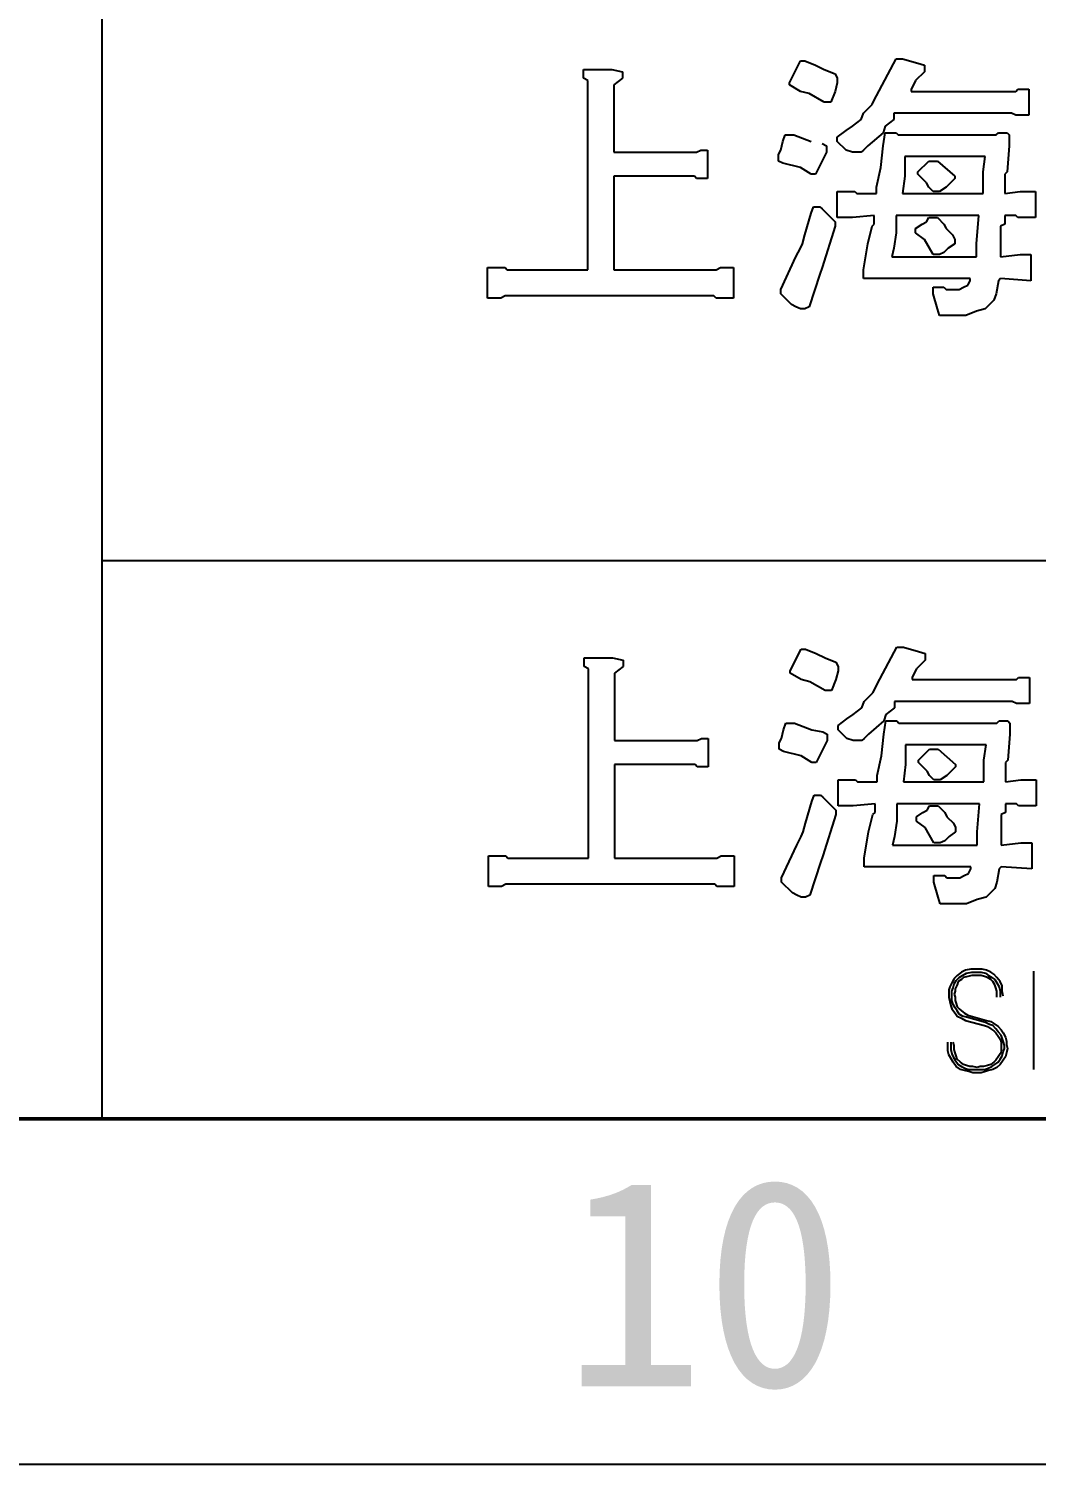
# Model space of a CAD drawing. Header units: millimetres. Extents: x 18255 to 228708, y -2217 to 146640.
# Drawn here: x 216661 to 219242, y -2217 to 1461 of the extents above; entities that cross this region are included whole.
import ezdxf

# ---------------------------------------------------------------- set-up
doc = ezdxf.new("R2010")
doc.units = ezdxf.units.MM
doc.layers.get('0').update_dxf_attribs({"color": 8})
doc.layers.add('1', color=8, linetype='Continuous')
for name, color, linetype, lineweight in [('标题栏', 8, 'Continuous', 25), ('注释及标注', 8, 'Continuous', 25), ('轮廓', 8, 'Continuous', 50)]:
    doc.layers.add(name, color=color, linetype=linetype, lineweight=lineweight)
doc.styles.get("Standard").update_dxf_attribs({"font": '', "height": 4})
doc.styles.get('Standard').set_extended_font_data('FangSong_GB2312')

msp = doc.modelspace()

# ---------------------------------------------------------------- linework, layer by layer
msp.add_line((18255.2, -2216.7), (228708.2, -2216.7))
at = {"layer": '1', "color": 0, "linetype": 'Continuous'}
for p, q in [((218609.9, 1322.8), (218637.8, 1378.6)), ((218637.8, 1378.6), (218648.9, 1378.6)), ((218648.9, 1378.6), (218676.8, 1367.4)), ((218676.8, 1367.4), (218699.1, 1356.3)), ((218832.9, 1289.4), (218883.1, 1384.2)), ((218883.1, 1384.2), (218899.8, 1384.2)), ((218899.8, 1384.2), (218938.8, 1373)), ((218938.8, 1373), (218955.5, 1367.4)), ((218955.5, 1367.4), (218955.5, 1350.7)), ((218082, 1334), (218082, 1356.3)), ((218082, 1356.3), (218154.4, 1356.3)), ((218093.1, 1328.4), (218082, 1334)), ((218093.1, 843.4), (218093.1, 1328.4)), ((218154.4, 1356.3), (218182.3, 1350.7)), ((218182.3, 1334), (218160, 1317.3)), ((218182.3, 1350.7), (218182.3, 1334)), ((218699.1, 1356.3), (218727, 1345.1)), ((218727, 1345.1), (218732.5, 1334)), ((218732.5, 1334), (218732.5, 1322.8)), ((218933.2, 1328.4), (218927.7, 1317.3)), ((218955.5, 1350.7), (218933.2, 1328.4)), ((218160, 1317.3), (218160, 1144.4)), ((218609.9, 1317.3), (218609.9, 1322.8)), ((218637.8, 1300.5), (218609.9, 1317.3)), ((218660.1, 1295), (218637.8, 1300.5)), ((218699.1, 1272.7), (218660.1, 1295)), ((218727, 1300.5), (218715.8, 1272.7)), ((218732.5, 1322.8), (218727, 1300.5)), ((218827.3, 1278.2), (218832.9, 1289.4)), ((218927.7, 1317.3), (218922.1, 1306.1)), ((218922.1, 1306.1), (218922.1, 1300.5)), ((218922.1, 1300.5), (219189.7, 1300.5)), ((219189.7, 1300.5), (219195.3, 1306.1)), ((219195.3, 1306.1), (219223.1, 1306.1)), ((219223.1, 1306.1), (219223.1, 1239.2)), ((218715.8, 1272.7), (218699.1, 1272.7)), ((218799.4, 1244.8), (218821.7, 1267.1)), ((218821.7, 1267.1), (218827.3, 1278.2)), ((218771.6, 1211.3), (218793.9, 1228.1)), ((218793.9, 1228.1), (218799.4, 1244.8)), ((218877.5, 1228.1), (218855.2, 1211.3)), ((218877.5, 1244.8), (218877.5, 1228.1)), ((219178.5, 1244.8), (218877.5, 1244.8)), ((219189.7, 1239.2), (219178.5, 1244.8)), ((219223.1, 1239.2), (219189.7, 1239.2)), ((218593.2, 1172.3), (218598.8, 1189)), ((218598.8, 1189), (218621.1, 1189)), ((218621.1, 1189), (218665.6, 1172.3)), ((218732.5, 1183.5), (218754.8, 1200.2)), ((218732.5, 1172.3), (218732.5, 1183.5)), ((218754.8, 1200.2), (218771.6, 1211.3)), ((218849.6, 1194.6), (218810.6, 1161.2)), ((218855.2, 1211.3), (218849.6, 1194.6)), ((218849.6, 1161.2), (218855.2, 1194.6)), ((218855.2, 1194.6), (218883.1, 1194.6)), ((218883.1, 1194.6), (218888.6, 1189)), ((218888.6, 1189), (219139.5, 1189)), ((219139.5, 1189), (219145.1, 1194.6)), ((219145.1, 1194.6), (219167.4, 1194.6)), ((219167.4, 1194.6), (219173, 1189)), ((219173, 1189), (219173, 1161.2)), ((218160, 1144.4), (218371.9, 1144.4)), ((218371.9, 1144.4), (218383, 1150)), ((218383, 1150), (218399.7, 1150)), ((218399.7, 1150), (218399.7, 1077.5)), ((218582, 1138.9), (218587.6, 1150)), ((218587.6, 1150), (218593.2, 1172.3)), ((218704.7, 1144.4), (218676.8, 1088.7)), ((218693.5, 1166.7), (218704.7, 1161.2)), ((218704.7, 1161.2), (218704.7, 1144.4)), ((218754.8, 1150), (218732.5, 1172.3)), ((218771.6, 1144.4), (218754.8, 1150)), ((218793.9, 1144.4), (218771.6, 1144.4)), ((218799.4, 1150), (218793.9, 1144.4)), ((218810.6, 1161.2), (218799.4, 1150)), ((218844, 1105.4), (218849.6, 1161.2)), ((219173, 1161.2), (219167.4, 1094.3)), ((218582, 1122.1), (218582, 1138.9)), ((218593.2, 1116.6), (218582, 1122.1)), ((218637.8, 1105.4), (218593.2, 1116.6)), ((218665.6, 1088.7), (218637.8, 1105.4)), ((218832.9, 1055.2), (218844, 1105.4)), ((219111.6, 1133.3), (218905.4, 1133.3)), ((218905.4, 1133.3), (218905.4, 1083.1)), ((218938.8, 1094.3), (218966.7, 1122.1)), ((218966.7, 1122.1), (218989, 1122.1)), ((218989, 1122.1), (219033.6, 1083.1)), ((219106.1, 1094.3), (219111.6, 1133.3)), ((218160, 1083.1), (218160, 843.4)), ((218366.3, 1083.1), (218160, 1083.1)), ((218371.9, 1077.5), (218366.3, 1083.1)), ((218399.7, 1077.5), (218371.9, 1077.5)), ((218676.8, 1088.7), (218665.6, 1088.7)), ((218905.4, 1083.1), (218899.8, 1038.5)), ((218938.8, 1088.7), (218938.8, 1094.3)), ((218961.1, 1066.4), (218938.8, 1088.7)), ((219033.6, 1077.5), (219011.3, 1055.2)), ((219033.6, 1083.1), (219033.6, 1077.5)), ((219106.1, 1038.5), (219106.1, 1094.3)), ((219167.4, 1094.3), (219161.8, 1088.7)), ((219161.8, 1088.7), (219161.8, 1038.5)), ((218732.5, 1044.1), (218777.1, 1044.1)), ((218732.5, 977.2), (218732.5, 1044.1)), ((218777.1, 1044.1), (218782.7, 1038.5)), ((218782.7, 1038.5), (218832.9, 1038.5)), ((218832.9, 1038.5), (218832.9, 1055.2)), ((218899.8, 1038.5), (219106.1, 1038.5)), ((218966.7, 1055.2), (218961.1, 1066.4)), ((218977.8, 1044.1), (218966.7, 1055.2)), ((218994.6, 1044.1), (218977.8, 1044.1)), ((219011.3, 1055.2), (218994.6, 1044.1)), ((219161.8, 1038.5), (219200.8, 1044.1)), ((219200.8, 1044.1), (219239.9, 1044.1)), ((219239.9, 1044.1), (219239.9, 977.2)), ((218665.6, 988.3), (218671.2, 1005.1)), ((218671.2, 1005.1), (218687.9, 1005.1)), ((218687.9, 1005.1), (218693.5, 999.5)), ((218693.5, 999.5), (218704.7, 988.3)), ((218648.9, 932.6), (218665.6, 988.3)), ((218704.7, 988.3), (218727, 966)), ((218727, 966), (218727, 954.9)), ((218771.6, 977.2), (218732.5, 977.2)), ((218827.3, 982.8), (218771.6, 977.2)), ((218821.7, 954.9), (218827.3, 960.5)), ((218827.3, 960.5), (218827.3, 982.8)), ((219094.9, 982.8), (218883.1, 982.8)), ((218883.1, 982.8), (218883.1, 938.2)), ((218933.2, 949.3), (218950, 960.5)), ((218950, 960.5), (218961.1, 966)), ((218961.1, 966), (218966.7, 977.2)), ((218966.7, 977.2), (218989, 977.2)), ((218989, 977.2), (219005.7, 960.5)), ((219005.7, 960.5), (219011.3, 949.3)), ((219089.3, 910.3), (219094.9, 982.8)), ((219161.8, 960.5), (219150.7, 954.9)), ((219161.8, 982.8), (219161.8, 960.5)), ((219189.7, 982.8), (219161.8, 982.8)), ((219195.3, 977.2), (219189.7, 982.8)), ((219239.9, 977.2), (219195.3, 977.2)), ((218643.3, 910.3), (218648.9, 932.6)), ((218727, 954.9), (218693.5, 849)), ((218810.6, 910.3), (218821.7, 954.9)), ((218883.1, 938.2), (218877.5, 899.1)), ((218933.2, 938.2), (218933.2, 949.3)), ((218955.5, 921.4), (218933.2, 938.2)), ((218977.8, 882.4), (218955.5, 921.4)), ((219011.3, 949.3), (219028, 932.6)), ((219028, 932.6), (219033.6, 921.4)), ((219033.6, 921.4), (219033.6, 910.3)), ((219150.7, 954.9), (219150.7, 876.8)), ((218626.6, 876.8), (218637.8, 899.1)), ((218637.8, 899.1), (218643.3, 910.3)), ((218799.4, 843.4), (218810.6, 910.3)), ((218877.5, 899.1), (218871.9, 876.8)), ((219005.7, 888), (218994.6, 882.4)), ((219016.9, 899.1), (219005.7, 888)), ((219033.6, 910.3), (219016.9, 899.1)), ((219089.3, 876.8), (219089.3, 910.3)), ((217836.7, 849), (217881.3, 849)), ((217836.7, 770.9), (217836.7, 849)), ((217881.3, 849), (217886.8, 843.4)), ((218422, 843.4), (218433.2, 849)), ((218433.2, 849), (218466.6, 849)), ((218466.6, 849), (218466.6, 770.9)), ((218587.6, 793.2), (218626.6, 876.8)), ((218693.5, 849), (218687.9, 832.2)), ((218871.9, 876.8), (219089.3, 876.8)), ((218994.6, 882.4), (218977.8, 882.4)), ((219150.7, 876.8), (219200.8, 882.4)), ((219200.8, 882.4), (219228.7, 882.4)), ((219228.7, 882.4), (219228.7, 815.5)), ((217886.8, 843.4), (218093.1, 843.4)), ((218160, 843.4), (218422, 843.4)), ((218687.9, 832.2), (218660.1, 748.6)), ((218799.4, 821.1), (218799.4, 843.4)), ((219072.6, 821.1), (218799.4, 821.1)), ((219067, 804.4), (219072.6, 815.5)), ((219072.6, 815.5), (219072.6, 821.1)), ((219145.1, 815.5), (219139.5, 782.1)), ((219150.7, 821.1), (219145.1, 815.5)), ((219228.7, 815.5), (219150.7, 821.1)), ((217881.3, 776.5), (217870.1, 770.9)), ((218416.5, 776.5), (217881.3, 776.5)), ((218422, 770.9), (218416.5, 776.5)), ((218587.6, 782.1), (218587.6, 793.2)), ((218615.5, 754.2), (218587.6, 782.1)), ((218977.8, 798.8), (219005.7, 798.8)), ((218977.8, 782.1), (218977.8, 798.8)), ((218989, 743.1), (218977.8, 782.1)), ((219005.7, 798.8), (219011.3, 793.2)), ((219011.3, 793.2), (219044.7, 793.2)), ((219044.7, 793.2), (219055.9, 798.8)), ((219055.9, 798.8), (219067, 804.4)), ((219139.5, 782.1), (219133.9, 765.3)), ((217870.1, 770.9), (217836.7, 770.9)), ((218466.6, 770.9), (218422, 770.9)), ((218626.6, 748.6), (218615.5, 754.2)), ((218637.8, 743.1), (218626.6, 748.6)), ((218648.9, 743.1), (218637.8, 743.1)), ((218660.1, 748.6), (218648.9, 743.1)), ((218994.6, 726.3), (218989, 743.1)), ((219089.3, 737.5), (219061.5, 726.3)), ((219111.6, 743.1), (219089.3, 737.5)), ((219133.9, 765.3), (219111.6, 743.1)), ((219061.5, 726.3), (218994.6, 726.3)), ((218611.8, -184.3), (218639.6, -128.6)), ((218639.6, -128.6), (218650.8, -128.6)), ((218650.8, -128.6), (218678.7, -139.7)), ((218678.7, -139.7), (218701, -150.9)), ((218834.8, -217.8), (218884.9, -123)), ((218884.9, -123), (218901.7, -123)), ((218901.7, -123), (218940.7, -134.1)), ((218940.7, -134.1), (218957.4, -139.7)), ((218957.4, -139.7), (218957.4, -156.4)), ((218083.8, -173.2), (218083.8, -150.9)), ((218083.8, -150.9), (218156.3, -150.9)), ((218095, -178.7), (218083.8, -173.2)), ((218095, -663.7), (218095, -178.7)), ((218156.3, -150.9), (218184.2, -156.4)), ((218184.2, -173.2), (218161.9, -189.9)), ((218184.2, -156.4), (218184.2, -173.2)), ((218701, -150.9), (218728.8, -162)), ((218728.8, -162), (218734.4, -173.2)), ((218734.4, -173.2), (218734.4, -184.3)), ((218935.1, -178.7), (218929.5, -189.9)), ((218957.4, -156.4), (218935.1, -178.7)), ((218161.9, -189.9), (218161.9, -362.7)), ((218611.8, -189.9), (218611.8, -184.3)), ((218639.6, -206.6), (218611.8, -189.9)), ((218661.9, -212.2), (218639.6, -206.6)), ((218701, -234.5), (218661.9, -212.2)), ((218728.8, -206.6), (218717.7, -234.5)), ((218734.4, -184.3), (218728.8, -206.6)), ((218829.2, -228.9), (218834.8, -217.8)), ((218929.5, -189.9), (218924, -201)), ((218924, -201), (218924, -206.6)), ((218924, -206.6), (219191.5, -206.6)), ((219191.5, -206.6), (219197.1, -201)), ((219197.1, -201), (219225, -201)), ((219225, -201), (219225, -267.9)), ((218717.7, -234.5), (218701, -234.5)), ((218801.3, -262.4), (218823.6, -240.1)), ((218823.6, -240.1), (218829.2, -228.9)), ((218773.4, -295.8), (218795.7, -279.1)), ((218795.7, -279.1), (218801.3, -262.4)), ((218879.4, -279.1), (218857.1, -295.8)), ((218879.4, -262.4), (218879.4, -279.1)), ((219180.4, -262.4), (218879.4, -262.4)), ((219191.5, -267.9), (219180.4, -262.4)), ((219225, -267.9), (219191.5, -267.9)), ((218595, -334.8), (218600.6, -318.1)), ((218600.6, -318.1), (218622.9, -318.1)), ((218622.9, -318.1), (218667.5, -334.8)), ((218734.4, -323.7), (218756.7, -307)), ((218734.4, -334.8), (218734.4, -323.7)), ((218756.7, -307), (218773.4, -295.8)), ((218851.5, -312.5), (218812.5, -346)), ((218857.1, -295.8), (218851.5, -312.5)), ((218851.5, -346), (218857.1, -312.5)), ((218857.1, -312.5), (218884.9, -312.5)), ((218884.9, -312.5), (218890.5, -318.1)), ((218890.5, -318.1), (219141.4, -318.1)), ((219141.4, -318.1), (219147, -312.5)), ((219147, -312.5), (219169.2, -312.5)), ((219169.2, -312.5), (219174.8, -318.1)), ((219174.8, -318.1), (219174.8, -346)), ((218161.9, -362.7), (218373.7, -362.7)), ((218373.7, -362.7), (218384.9, -357.1)), ((218384.9, -357.1), (218401.6, -357.1)), ((218401.6, -357.1), (218401.6, -429.6)), ((218583.9, -368.3), (218589.5, -357.1)), ((218589.5, -357.1), (218595, -334.8)), ((218667.5, -334.8), (218695.4, -340.4)), ((218706.5, -362.7), (218678.7, -418.5)), ((218695.4, -340.4), (218706.5, -346)), ((218706.5, -346), (218706.5, -362.7)), ((218756.7, -357.1), (218734.4, -334.8)), ((218773.4, -362.7), (218756.7, -357.1)), ((218795.7, -362.7), (218773.4, -362.7)), ((218801.3, -357.1), (218795.7, -362.7)), ((218812.5, -346), (218801.3, -357.1)), ((218845.9, -401.7), (218851.5, -346)), ((219174.8, -346), (219169.2, -412.9)), ((218583.9, -385), (218583.9, -368.3)), ((218595, -390.6), (218583.9, -385)), ((218639.6, -401.7), (218595, -390.6)), ((218667.5, -418.5), (218639.6, -401.7)), ((218834.8, -451.9), (218845.9, -401.7)), ((219113.5, -373.9), (218907.2, -373.9)), ((218907.2, -373.9), (218907.2, -424)), ((218940.7, -412.9), (218968.6, -385)), ((218968.6, -385), (218990.9, -385)), ((218990.9, -385), (219035.5, -424)), ((219107.9, -412.9), (219113.5, -373.9)), ((218161.9, -424), (218161.9, -663.7)), ((218368.2, -424), (218161.9, -424)), ((218373.7, -429.6), (218368.2, -424)), ((218401.6, -429.6), (218373.7, -429.6)), ((218678.7, -418.5), (218667.5, -418.5)), ((218907.2, -424), (218901.7, -468.6)), ((218940.7, -418.5), (218940.7, -412.9)), ((218963, -440.8), (218940.7, -418.5)), ((218968.6, -451.9), (218963, -440.8)), ((219035.5, -429.6), (219013.2, -451.9)), ((219035.5, -424), (219035.5, -429.6)), ((219107.9, -468.6), (219107.9, -412.9)), ((219169.2, -412.9), (219163.7, -418.5)), ((219163.7, -418.5), (219163.7, -468.6)), ((218734.4, -463.1), (218779, -463.1)), ((218734.4, -529.9), (218734.4, -463.1)), ((218779, -463.1), (218784.6, -468.6)), ((218784.6, -468.6), (218834.8, -468.6)), ((218834.8, -468.6), (218834.8, -451.9)), ((218901.7, -468.6), (219107.9, -468.6)), ((218979.7, -463.1), (218968.6, -451.9)), ((218996.4, -463.1), (218979.7, -463.1)), ((219013.2, -451.9), (218996.4, -463.1)), ((219163.7, -468.6), (219202.7, -463.1)), ((219202.7, -463.1), (219241.7, -463.1)), ((219241.7, -463.1), (219241.7, -529.9)), ((218667.5, -518.8), (218673.1, -502.1)), ((218673.1, -502.1), (218689.8, -502.1)), ((218689.8, -502.1), (218695.4, -507.6)), ((218695.4, -507.6), (218706.5, -518.8)), ((218650.8, -574.5), (218667.5, -518.8)), ((218706.5, -518.8), (218728.8, -541.1)), ((218728.8, -541.1), (218728.8, -552.2)), ((218773.4, -529.9), (218734.4, -529.9)), ((218829.2, -524.4), (218773.4, -529.9)), ((218823.6, -552.2), (218829.2, -546.7)), ((218829.2, -546.7), (218829.2, -524.4)), ((219096.8, -524.4), (218884.9, -524.4)), ((218884.9, -524.4), (218884.9, -569)), ((218935.1, -557.8), (218951.8, -546.7)), ((218951.8, -546.7), (218963, -541.1)), ((218963, -541.1), (218968.6, -529.9)), ((218968.6, -529.9), (218990.9, -529.9)), ((218990.9, -529.9), (219007.6, -546.7)), ((219007.6, -546.7), (219013.2, -557.8)), ((219091.2, -596.8), (219096.8, -524.4)), ((219163.7, -546.7), (219152.5, -552.2)), ((219163.7, -524.4), (219163.7, -546.7)), ((219191.5, -524.4), (219163.7, -524.4)), ((219197.1, -529.9), (219191.5, -524.4)), ((219241.7, -529.9), (219197.1, -529.9)), ((218645.2, -596.8), (218650.8, -574.5)), ((218728.8, -552.2), (218695.4, -658.2)), ((218812.5, -596.8), (218823.6, -552.2)), ((218884.9, -569), (218879.4, -608)), ((218935.1, -569), (218935.1, -557.8)), ((218957.4, -585.7), (218935.1, -569)), ((218979.7, -624.7), (218957.4, -585.7)), ((219013.2, -557.8), (219029.9, -574.5)), ((219029.9, -574.5), (219035.5, -585.7)), ((219035.5, -585.7), (219035.5, -596.8)), ((219152.5, -552.2), (219152.5, -630.3)), ((218628.5, -630.3), (218639.6, -608)), ((218639.6, -608), (218645.2, -596.8)), ((218801.3, -663.7), (218812.5, -596.8)), ((218879.4, -608), (218873.8, -630.3)), ((218996.4, -624.7), (218979.7, -624.7)), ((219007.6, -619.1), (218996.4, -624.7)), ((219018.7, -608), (219007.6, -619.1)), ((219035.5, -596.8), (219018.7, -608)), ((219091.2, -630.3), (219091.2, -596.8)), ((219152.5, -630.3), (219202.7, -624.7)), ((219202.7, -624.7), (219230.6, -624.7)), ((219230.6, -624.7), (219230.6, -691.6)), ((217838.5, -658.2), (217883.1, -658.2)), ((217838.5, -736.2), (217838.5, -658.2)), ((217883.1, -658.2), (217888.7, -663.7)), ((218423.9, -663.7), (218435, -658.2)), ((218435, -658.2), (218468.5, -658.2)), ((218468.5, -658.2), (218468.5, -736.2)), ((218589.5, -713.9), (218628.5, -630.3)), ((218695.4, -658.2), (218689.8, -674.9)), ((218873.8, -630.3), (219091.2, -630.3)), ((217888.7, -663.7), (218095, -663.7)), ((218161.9, -663.7), (218423.9, -663.7)), ((218689.8, -674.9), (218661.9, -758.5)), ((218801.3, -686), (218801.3, -663.7)), ((219074.5, -686), (218801.3, -686)), ((219068.9, -702.8), (219074.5, -691.6)), ((219074.5, -691.6), (219074.5, -686)), ((219147, -691.6), (219141.4, -725.1)), ((219152.5, -686), (219147, -691.6)), ((219230.6, -691.6), (219152.5, -686)), ((217883.1, -730.6), (217872, -736.2)), ((218418.3, -730.6), (217883.1, -730.6)), ((218423.9, -736.2), (218418.3, -730.6)), ((218589.5, -725.1), (218589.5, -713.9)), ((218617.3, -752.9), (218589.5, -725.1)), ((218979.7, -708.3), (219007.6, -708.3)), ((218979.7, -725.1), (218979.7, -708.3)), ((218990.9, -764.1), (218979.7, -725.1)), ((219007.6, -708.3), (219013.2, -713.9)), ((219013.2, -713.9), (219046.6, -713.9)), ((219046.6, -713.9), (219057.8, -708.3)), ((219057.8, -708.3), (219068.9, -702.8)), ((219141.4, -725.1), (219135.8, -741.8)), ((217872, -736.2), (217838.5, -736.2)), ((218468.5, -736.2), (218423.9, -736.2)), ((218628.5, -758.5), (218617.3, -752.9)), ((218639.6, -764.1), (218628.5, -758.5)), ((218650.8, -764.1), (218639.6, -764.1)), ((218661.9, -758.5), (218650.8, -764.1)), ((218996.4, -780.8), (218990.9, -764.1)), ((219091.2, -769.7), (219063.3, -780.8)), ((219113.5, -764.1), (219091.2, -769.7)), ((219135.8, -741.8), (219113.5, -764.1)), ((219063.3, -780.8), (218996.4, -780.8)), ((219050.4, -956.1), (219039.7, -964.1)), ((219061.1, -950.7), (219050.4, -956.1)), ((219074.5, -948), (219061.1, -950.7)), ((219063.8, -958.7), (219077.2, -956.1)), ((219087.9, -948), (219074.5, -948)), ((219077.2, -956.1), (219087.9, -956.1)), ((219104, -948), (219087.9, -948)), ((219087.9, -956.1), (219101.4, -956.1)), ((219101.4, -956.1), (219112.1, -958.7)), ((219114.8, -950.7), (219104, -948)), ((219125.5, -956.1), (219114.8, -950.7)), ((219133.5, -961.4), (219125.5, -956.1)), ((219234.8, -953.4), (219234.8, -1205.5)), ((219026.3, -982.9), (219020.9, -993.6)), ((219031.6, -972.1), (219026.3, -982.9)), ((219028.9, -996.3), (219031.6, -985.6)), ((219039.7, -964.1), (219031.6, -972.1)), ((219031.6, -985.6), (219037, -977.5)), ((219039.7, -988.2), (219034.3, -999)), ((219037, -977.5), (219045, -969.5)), ((219042.4, -980.2), (219039.7, -988.2)), ((219050.4, -974.8), (219042.4, -980.2)), ((219045, -969.5), (219053.1, -964.1)), ((219055.8, -969.5), (219050.4, -974.8)), ((219053.1, -964.1), (219063.8, -958.7)), ((219066.5, -966.8), (219055.8, -969.5)), ((219077.2, -964.1), (219066.5, -966.8)), ((219087.9, -964.1), (219077.2, -964.1)), ((219101.4, -964.1), (219087.9, -964.1)), ((219109.4, -966.8), (219101.4, -964.1)), ((219117.4, -969.5), (219109.4, -966.8)), ((219112.1, -958.7), (219120.1, -964.1)), ((219125.5, -974.8), (219117.4, -969.5)), ((219120.1, -964.1), (219128.2, -969.5)), ((219130.9, -980.2), (219125.5, -974.8)), ((219128.2, -969.5), (219136.2, -974.8)), ((219136.2, -988.2), (219130.9, -980.2)), ((219141.6, -969.5), (219133.5, -961.4)), ((219136.2, -974.8), (219141.6, -982.9)), ((219138.9, -996.3), (219136.2, -988.2)), ((219149.6, -980.2), (219141.6, -969.5)), ((219141.6, -982.9), (219146.9, -993.6)), ((219155, -990.9), (219149.6, -980.2)), ((219155, -1004.3), (219155, -990.9)), ((219020.9, -993.6), (219018.2, -1001.6)), ((219018.2, -1001.6), (219018.2, -1012.4)), ((219018.2, -1012.4), (219018.2, -1020.4)), ((219018.2, -1020.4), (219020.9, -1031.1)), ((219026.3, -1004.3), (219028.9, -996.3)), ((219026.3, -1012.4), (219026.3, -1004.3)), ((219026.3, -1020.4), (219026.3, -1012.4)), ((219026.3, -1028.5), (219026.3, -1020.4)), ((219028.9, -1039.2), (219026.3, -1028.5)), ((219034.3, -1004.3), (219031.6, -1012.4)), ((219031.6, -1012.4), (219034.3, -1020.4)), ((219034.3, -999), (219034.3, -1004.3)), ((219034.3, -1020.4), (219034.3, -1028.5)), ((219034.3, -1028.5), (219037, -1036.5)), ((219141.6, -1004.3), (219138.9, -996.3)), ((219141.6, -1020.4), (219141.6, -1004.3)), ((219146.9, -993.6), (219149.6, -1004.3)), ((219149.6, -1004.3), (219149.6, -1020.4)), ((219157.7, -1017.7), (219155, -1004.3)), ((219020.9, -1031.1), (219023.6, -1041.9)), ((219023.6, -1041.9), (219026.3, -1049.9)), ((219026.3, -1049.9), (219034.3, -1060.6)), ((219034.3, -1047.2), (219028.9, -1039.2)), ((219039.7, -1055.3), (219034.3, -1047.2)), ((219034.3, -1060.6), (219039.7, -1068.7)), ((219037, -1036.5), (219039.7, -1044.6)), ((219039.7, -1044.6), (219045, -1049.9)), ((219045, -1063.3), (219039.7, -1055.3)), ((219045, -1049.9), (219050.4, -1055.3)), ((219053.1, -1068.7), (219045, -1063.3)), ((219050.4, -1055.3), (219058.4, -1060.6)), ((219058.4, -1060.6), (219066.5, -1066)), ((219066.5, -1066), (219114.8, -1079.4)), ((219039.7, -1068.7), (219050.4, -1074.1)), ((219050.4, -1074.1), (219061.1, -1079.4)), ((219063.8, -1071.4), (219053.1, -1068.7)), ((219061.1, -1079.4), (219109.4, -1092.8)), ((219112.1, -1084.8), (219063.8, -1071.4)), ((219109.4, -1092.8), (219117.4, -1095.5)), ((219122.8, -1090.1), (219112.1, -1084.8)), ((219114.8, -1079.4), (219125.5, -1082.1)), ((219117.4, -1095.5), (219125.5, -1100.9)), ((219130.9, -1092.8), (219122.8, -1090.1)), ((219125.5, -1082.1), (219133.5, -1087.5)), ((219125.5, -1100.9), (219133.5, -1106.2)), ((219138.9, -1100.9), (219130.9, -1092.8)), ((219133.5, -1087.5), (219144.3, -1095.5)), ((219144.3, -1108.9), (219138.9, -1100.9)), ((219144.3, -1095.5), (219152.3, -1103.6)), ((219015.5, -1146.5), (219015.5, -1135.7)), ((219023.6, -1135.7), (219023.6, -1146.5)), ((219031.6, -1143.8), (219028.9, -1135.7)), ((219133.5, -1106.2), (219138.9, -1111.6)), ((219138.9, -1111.6), (219144.3, -1119.6)), ((219152.3, -1117), (219144.3, -1108.9)), ((219144.3, -1119.6), (219149.6, -1127.7)), ((219149.6, -1127.7), (219152.3, -1135.7)), ((219152.3, -1103.6), (219157.7, -1111.6)), ((219155, -1125), (219152.3, -1117)), ((219152.3, -1135.7), (219152.3, -1143.8)), ((219157.7, -1133.1), (219155, -1125)), ((219157.7, -1111.6), (219163, -1122.3)), ((219160.4, -1143.8), (219157.7, -1133.1)), ((219163, -1122.3), (219165.7, -1133.1)), ((219165.7, -1133.1), (219165.7, -1141.1)), ((219015.5, -1157.2), (219015.5, -1146.5)), ((219018.2, -1167.9), (219015.5, -1157.2)), ((219023.6, -1176), (219018.2, -1167.9)), ((219023.6, -1146.5), (219023.6, -1154.5)), ((219023.6, -1154.5), (219026.3, -1165.2)), ((219028.9, -1186.7), (219023.6, -1176)), ((219026.3, -1165.2), (219028.9, -1173.3)), ((219028.9, -1173.3), (219034.3, -1181.3)), ((219031.6, -1154.5), (219031.6, -1143.8)), ((219034.3, -1162.6), (219031.6, -1154.5)), ((219037, -1170.6), (219034.3, -1162.6)), ((219039.7, -1178.6), (219037, -1170.6)), ((219144.3, -1173.3), (219138.9, -1181.3)), ((219149.6, -1165.2), (219144.3, -1173.3)), ((219152.3, -1159.9), (219149.6, -1165.2)), ((219149.6, -1178.6), (219155, -1170.6)), ((219152.3, -1143.8), (219152.3, -1151.8)), ((219152.3, -1151.8), (219152.3, -1159.9)), ((219155, -1170.6), (219157.7, -1159.9)), ((219157.7, -1159.9), (219160.4, -1151.8)), ((219163, -1173.3), (219157.7, -1181.3)), ((219160.4, -1151.8), (219160.4, -1143.8)), ((219165.7, -1162.6), (219163, -1173.3)), ((219165.7, -1141.1), (219168.4, -1151.8)), ((219168.4, -1151.8), (219165.7, -1162.6)), ((219037, -1197.4), (219028.9, -1186.7)), ((219034.3, -1181.3), (219042.4, -1192.1)), ((219047.7, -1205.5), (219037, -1197.4)), ((219047.7, -1186.7), (219039.7, -1178.6)), ((219042.4, -1192.1), (219050.4, -1197.4)), ((219055.8, -1192.1), (219047.7, -1186.7)), ((219058.4, -1208.1), (219047.7, -1205.5)), ((219050.4, -1197.4), (219061.1, -1202.8)), ((219063.8, -1194.7), (219055.8, -1192.1)), ((219069.2, -1210.8), (219058.4, -1208.1)), ((219061.1, -1202.8), (219069.2, -1205.5)), ((219071.9, -1197.4), (219063.8, -1194.7)), ((219069.2, -1205.5), (219079.9, -1205.5)), ((219079.9, -1213.5), (219069.2, -1210.8)), ((219079.9, -1197.4), (219071.9, -1197.4)), ((219090.6, -1200.1), (219079.9, -1197.4)), ((219079.9, -1205.5), (219090.6, -1205.5)), ((219090.6, -1213.5), (219079.9, -1213.5)), ((219098.7, -1197.4), (219090.6, -1200.1)), ((219090.6, -1205.5), (219098.7, -1205.5)), ((219101.4, -1213.5), (219090.6, -1213.5)), ((219106.7, -1197.4), (219098.7, -1197.4)), ((219098.7, -1205.5), (219109.4, -1205.5)), ((219112.1, -1210.8), (219101.4, -1213.5)), ((219117.4, -1194.7), (219106.7, -1197.4)), ((219109.4, -1205.5), (219117.4, -1202.8)), ((219120.1, -1208.1), (219112.1, -1210.8)), ((219125.5, -1192.1), (219117.4, -1194.7)), ((219117.4, -1202.8), (219128.2, -1197.4)), ((219130.9, -1205.5), (219120.1, -1208.1)), ((219133.5, -1186.7), (219125.5, -1192.1)), ((219128.2, -1197.4), (219136.2, -1192.1)), ((219141.6, -1200.1), (219130.9, -1205.5)), ((219138.9, -1181.3), (219133.5, -1186.7)), ((219136.2, -1192.1), (219144.3, -1186.7)), ((219149.6, -1192.1), (219141.6, -1200.1)), ((219144.3, -1186.7), (219149.6, -1178.6)), ((219157.7, -1181.3), (219149.6, -1192.1))]:
    msp.add_line(p, q, dxfattribs=at)
at = {"layer": '标题栏', "color": 0}
for p, q in [((216849.2, -1331.7), (216849.2, 7518.3)), ((195963.2, -1331.7), (227823.2, -1331.7))]:
    msp.add_line(p, q, dxfattribs=at)
at = {"layer": '注释及标注', "color": 7}
msp.add_line((216849.2, 98.9), (227823.2, 98.9), dxfattribs=at)
at = {"layer": '轮廓'}
msp.add_line((22680.2, -1331.7), (227823.2, -1331.7), dxfattribs=at)

# ---------------------------------------------------------------- texts
msp.add_text('10', height=531).set_placement((218030.8, -2016.9))

doc.saveas('drawing.dxf')
